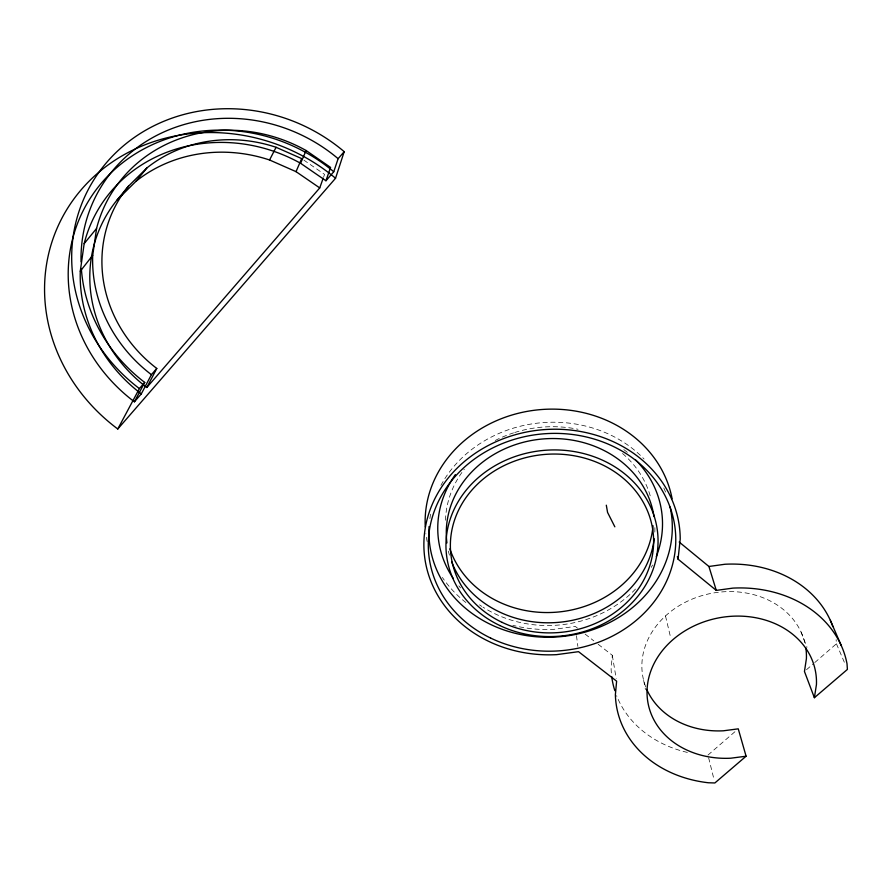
<?xml version="1.0" encoding="UTF-8"?>
<svg xmlns="http://www.w3.org/2000/svg" width="892" height="892" viewBox="0 0 892 892"><rect width="100%" height="100%" fill="white"/><g stroke="black" fill="none" stroke-linecap="round" stroke-linejoin="round"><path stroke-width="0.67" stroke-dasharray="4.46 3.34" d="M598.153 644.258L612.313 655.308L611.109 668.565A113.841 95.054 -11.2 0 0 611.555 675.199M323.673 176.85L324.554 174.397L303.949 160.181M707.969 755.089L735.119 731.563M806.524 669.702L813.738 663.447M814.775 662.555L836.428 643.79L836.139 639.664M577.47 628.124L575.284 626.418L553.977 629.328A124.456 110.073 -5.2 0 1 512.822 625.325M585.085 634.067L593.804 640.869M836.428 643.79L845.315 664.54M801.049 632.004L807.026 647.235M708.627 757.743L714.213 780.31M665.488 615.937L670.817 638.337M643.645 680.384L645.462 689.616M612.313 655.308L616.171 678.455M576.488 635.728L577.86 646.354M465.88 602.535A124.456 110.073 -5.2 0 1 442.387 577.436M427.168 541.634A124.456 110.073 -5.2 0 1 425.852 533.661M687.375 752.424A113.841 95.054 -11.2 0 1 616.628 695.727M645.697 686.807A82.778 69.108 -11.2 0 1 704.87 594.819A82.778 69.108 -11.2 0 1 805.32 645.005M652.531 565.026A112.481 99.291 -5.2 0 1 651.294 567.379M635.494 589.066A112.481 99.291 -5.2 0 1 482.94 607.106M481.803 606.37A112.481 99.291 -5.2 0 1 479.55 604.854M460.551 587.895A112.481 99.291 -5.2 0 1 458.834 585.866M495.238 440.481A112.481 99.291 -5.2 0 1 501.148 437.637M502.352 437.113A112.481 99.291 -5.2 0 1 513.491 432.888M514.751 432.486A112.481 99.291 -5.2 0 1 578.038 429.286M623.809 449.601A112.481 99.291 -5.2 0 1 627.979 452.88M654.884 527.651A104.397 92.032 -5.1 0 1 654.661 534.609M449.434 555.147A104.397 92.032 -5.1 0 1 448.397 551.133M429.877 518.642A121.814 107.397 -5.2 0 1 430.769 513.402M440.916 485.371A121.814 107.397 -5.2 0 1 644.069 459.012M663.793 487.957A121.814 107.397 -5.2 0 1 666.357 494.19M445.509 520.237A104.052 92.021 -5.2 0 1 464.331 469.214M622.538 453.504A104.052 92.021 -5.2 0 1 650.513 496.922"/><path stroke-width="1.34" d="M805.788 647.681A82.778 69.108 -11.2 0 1 806.413 658.586L804.461 671.498L814.385 697.711L847.4 669.424L847.021 663.804A117.209 97.038 -11 0 0 732.878 588.118L716.287 590.404L678.054 559.161L680.217 539.069A128.281 112.682 -5.1 0 0 550.252 429.297A128.281 112.682 -5.1 0 0 423.912 547.409A128.281 112.682 -5.1 0 0 556.586 654.65L578.54 651.673L616.628 681.176L615.38 694.712A117.209 97.038 -11 0 0 708.415 782.763L714.871 782.964L746.091 756.215L738.253 728.842L723.345 730.804A82.778 69.108 -11.2 0 1 646.722 689.326M344.2 151.662L335.548 178.255A180.117 164.998 24 0 0 81.863 188.981A180.117 164.998 24 0 0 117.789 428.996L139.386 388.577A168.543 155.866 25.6 0 1 107.018 162.043A168.543 155.866 25.6 0 1 344.2 151.662L338.124 158.687L333.753 171.743A164.44 151.372 24.8 0 0 102.457 181.901A164.44 151.372 24.8 0 0 134.413 401.813L141.304 393.874A152.32 140.211 24.7 0 1 80.28 271.235L84.171 243.616L96.57 228.475A147.436 136.331 25.6 0 1 306.101 150.503L330.575 167.428L325.948 180.753L300.615 163.303A152.32 140.211 24.7 0 0 84.171 243.616M80.28 271.235L92.712 255.324L96.57 228.475M814.385 697.711L816.448 684.532A85.219 70.546 -11 0 0 733.971 616.16A85.219 70.546 -11 0 0 647.034 690.899A85.219 70.546 -11 0 0 730.749 758.211L746.091 756.215M319.737 187.922L296.032 171.654L301.663 158.598L276.085 147.291A138.059 127.656 25.6 0 0 146.912 167.93L128.504 186.16L117.042 200.042A142.631 131.28 24.7 0 0 146.823 387.496L319.737 187.922L323.238 178.088M300.615 163.303L306.101 150.503M117.042 200.042L136.019 181.266A142.631 131.28 24.7 0 1 269.562 159.991L276.085 147.291M146.823 387.496L156.78 368.452A138.059 127.656 25.6 0 1 128.504 186.16M141.304 393.874L151.406 374.673L156.78 368.452M134.413 401.813L144.716 382.412A159.155 147.18 25.6 0 1 81.339 268.514M136.019 181.266L146.912 167.93M139.386 388.577L144.716 382.412M325.948 180.753L333.753 171.743M117.789 428.996L335.548 178.255M679.18 542.046L708.917 566.476L725.006 564.246A113.841 95.054 -11.2 0 1 832.86 626.585M269.562 159.991L296.032 171.654M614.844 526.826L607.575 512.443L606.304 505.184M830.329 620.308L841.201 645.44M708.917 566.476L716.287 590.404M677.351 556.575L678.054 559.161M614.856 690.72A113.841 95.054 -11.2 0 1 611.711 676.526M425.261 526.971A124.456 110.073 -5.2 0 1 536.282 410.03A124.456 110.073 -5.2 0 1 672.111 498.762M635.717 459.993A112.481 99.291 -5.2 0 1 656.311 556.563M453.303 578.484A112.481 99.291 -5.2 0 1 455.366 474.589M654.249 538.779A104.397 92.032 -5.1 0 1 561.536 622.047A104.397 92.032 -5.1 0 1 451.62 561.715M446.925 542.938A104.397 92.032 -5.1 0 1 537.976 439.477A104.397 92.032 -5.1 0 1 653.992 516.535M670.115 507.002A121.814 107.397 -5.2 0 1 559.016 636.799A121.814 107.397 -5.2 0 1 429.074 526.559M653.056 525.756A104.052 92.021 -5.2 0 1 560.399 611.801A104.052 92.021 -5.2 0 1 449.858 548.859M151.406 374.673A147.436 136.331 25.6 0 1 92.712 255.324M81.038 261.824A159.155 147.18 25.6 0 1 169.703 129.474A159.155 147.18 25.6 0 1 338.124 158.687M490.645 638.07A123.854 108.779 -5.1 0 0 675.779 539.314A123.854 108.779 -5.1 0 0 489.686 449.501A123.854 108.779 -5.1 0 0 490.645 638.07M499.832 625.537A106.148 93.214 -5.1 0 0 658.051 540.251A106.148 93.214 -5.1 0 0 498.137 463.974A106.148 93.214 -5.1 0 0 499.832 625.537M502.107 622.371A101.721 89.323 -5.1 0 0 653.624 540.496A101.721 89.323 -5.1 0 0 500.267 467.564A101.721 89.323 -5.1 0 0 502.107 622.371"/></g></svg>
